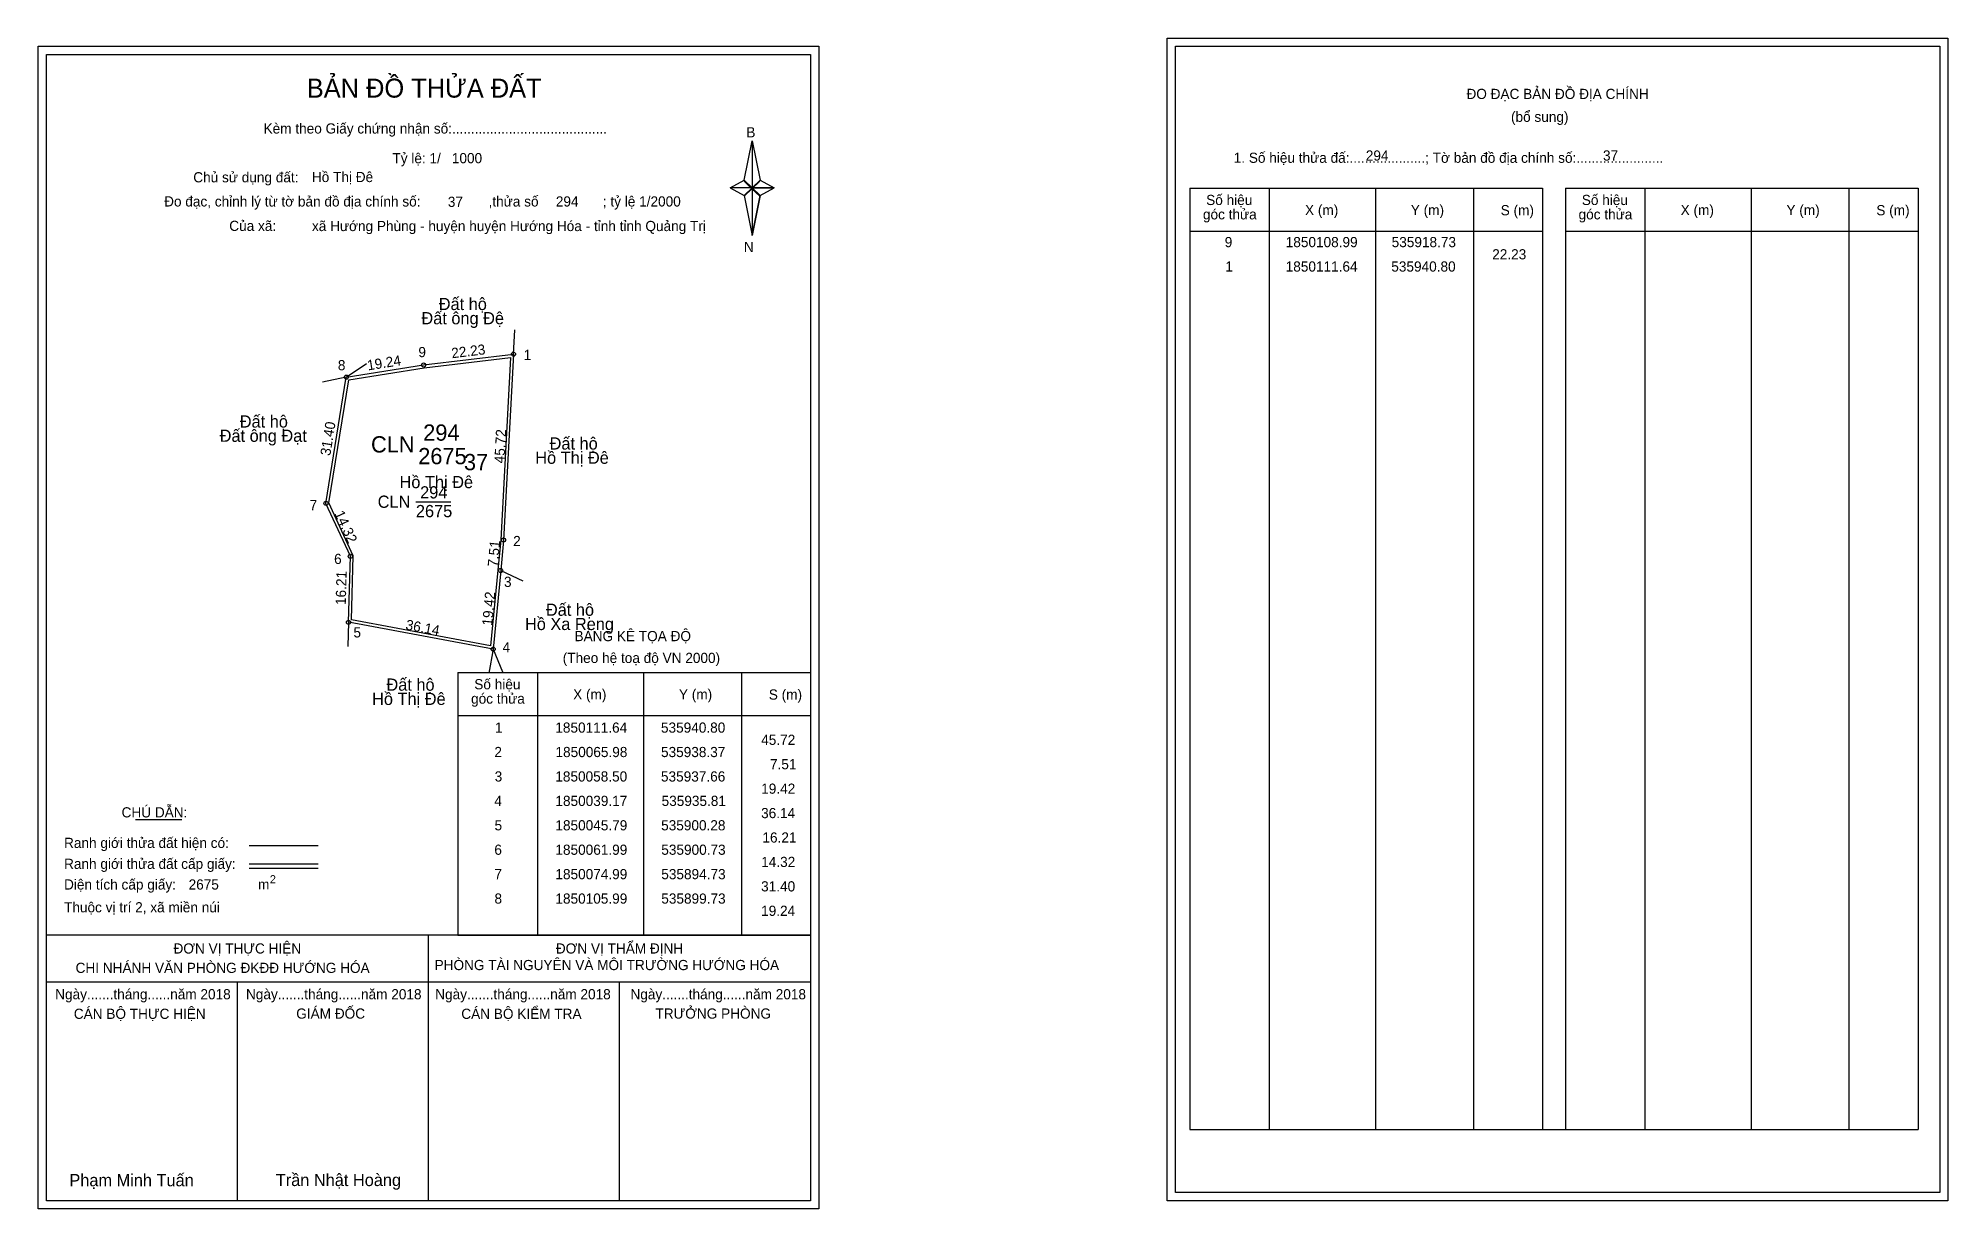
# Model space of a CAD drawing. Extents: x 535824 to 536293, y 1849902 to 1850189.
import ezdxf

# ---------------------------------------------------------------- set-up
doc = ezdxf.new("R2010")
doc.units = 0
for name, color, linetype in [('Level 1', 7, 'Continuous'), ('Level 10', 7, 'Continuous'), ('Level 11', 7, 'Continuous'), ('Level 13', 7, 'Continuous'), ('Level 2', 7, 'Continuous'), ('Level 27', 7, 'Continuous'), ('Level 3', 7, 'Continuous'), ('Level 36', 7, 'Continuous'), ('Level 4', 7, 'Continuous'), ('Level 49', 7, 'Continuous'), ('Level 5', 7, 'Continuous'), ('Level 53', 7, 'Continuous'), ('Level 55', 7, 'Continuous'), ('Level 6', 7, 'Continuous'), ('Level 63', 7, 'Continuous'), ('Level 7', 7, 'Continuous'), ('Level 9', 7, 'Continuous')]:
    doc.layers.add(name, color=color, linetype=linetype)

msp = doc.modelspace()

# ---------------------------------------------------------------- linework, layer by layer
at = {"layer": 'Level 1'}
for p, q in [((535826.06, 1850185.27), (535826.06, 1850185.27)), ((536103.38, 1850187.27), (536103.38, 1850187.27)), ((535997.48, 1850154.39), (535999.45, 1850164.03)), ((535999.45, 1850164.03), (535999.45, 1850152.5)), ((535999.45, 1850164.03), (536001.42, 1850154.39)), ((535994.04, 1850152.5), (535997.48, 1850154.39)), ((535997.48, 1850154.39), (535999.45, 1850152.5)), ((535999.3, 1850152.28), (535997.48, 1850154.17)), ((535999.45, 1850152.5), (535997.48, 1850150.66)), ((535999.3, 1850152.28), (535997.48, 1850150.44)), ((535997.48, 1850150.44), (535999.3, 1850152.28)), ((535997.48, 1850150.66), (535999.45, 1850140.8)), ((536001.27, 1850154.17), (535999.3, 1850152.28)), ((535999.3, 1850152.28), (536001.27, 1850154.17)), ((536001.27, 1850150.44), (535999.3, 1850152.28)), ((536001.42, 1850154.39), (535999.45, 1850152.5)), ((535999.45, 1850152.5), (535999.45, 1850140.8)), ((535999.45, 1850152.5), (536004.86, 1850152.5)), ((535999.45, 1850152.5), (536001.42, 1850150.66)), ((536001.42, 1850150.66), (535999.45, 1850140.8)), ((536001.42, 1850150.66), (536004.86, 1850152.5)), ((536106.92, 1850152.41), (536193.52, 1850152.41)), ((536126.51, 1849921.15), (536126.51, 1850152.41)), ((536152.58, 1849921.15), (536152.58, 1850152.41)), ((536176.55, 1850152.41), (536176.55, 1849921.15)), ((536193.52, 1850152.41), (536193.52, 1849921.15)), ((536199.17, 1850152.41), (536285.78, 1850152.41)), ((536218.76, 1849921.15), (536218.76, 1850152.41)), ((536244.84, 1849921.15), (536244.84, 1850152.41)), ((536268.81, 1850152.41), (536268.81, 1849921.15)), ((536285.78, 1850152.41), (536285.78, 1849921.15)), ((536106.92, 1850141.89), (536193.52, 1850141.89)), ((536199.17, 1850141.89), (536285.78, 1850141.89)), ((535927.16, 1850033.44), (536013.76, 1850033.44)), ((535946.75, 1849968.92), (535946.75, 1850033.44)), ((535972.82, 1849968.92), (535972.82, 1850033.44)), ((535996.79, 1850033.44), (535996.79, 1849968.92)), ((535927.16, 1850022.91), (536013.76, 1850022.91)), ((535847.98, 1849997.33), (535859.38, 1849997.33)), ((535875.84, 1849990.93), (535892.86, 1849990.93)), ((535875.84, 1849986.48), (535892.86, 1849986.48)), ((535875.84, 1849985.39), (535892.86, 1849985.39)), ((535932.89, 1849968.92), (535826.06, 1849968.92)), ((536013.76, 1849968.92), (535908.92, 1849968.92)), ((535919.91, 1849903.69), (535919.91, 1849968.92)), ((535927.16, 1849968.91), (536013.76, 1849968.91)), ((536013.76, 1849957.37), (535826.06, 1849957.37)), ((535872.98, 1849903.69), (535872.98, 1849957.37)), ((535966.83, 1849903.69), (535966.83, 1849957.37)), ((536106.92, 1849921.15), (536285.78, 1849921.15)), ((536013.76, 1849903.69), (536013.76, 1849903.69)), ((536291.08, 1849905.69), (536291.08, 1849905.69))]:
    msp.add_line(p, q, dxfattribs=at)
for points in [[(535997.48, 1850154.39), (535999.45, 1850164.03), (535999.45, 1850152.5)], [(535994.04, 1850152.5), (535997.48, 1850150.66), (535999.45, 1850152.5)], [(535999.45, 1850152.5), (536001.42, 1850154.39), (536004.86, 1850152.5)], [(535999.45, 1850152.5), (535999.45, 1850140.8), (536001.42, 1850150.66)]]:
    msp.add_lwpolyline(points, close=True, dxfattribs=at)
at = {"layer": 'Level 10'}
msp.add_line((535940.8, 1850111.64), (535938.37, 1850065.98), dxfattribs=at)
for points in [[(535937.66, 1850058.5), (535935.81, 1850039.17), (535900.28, 1850045.79), (535900.73, 1850061.99), (535894.73, 1850074.99), (535899.73, 1850105.99), (535918.73, 1850108.99), (535940.8, 1850111.64), (535938.37, 1850065.98)], [(535936.96, 1850058.57), (535935.19, 1850040), (535901, 1850046.37), (535901.43, 1850062.13), (535895.46, 1850075.09), (535900.34, 1850105.38), (535918.83, 1850108.3), (535940.06, 1850110.85), (535937.67, 1850066.03)]]:
    msp.add_lwpolyline(points, close=True, dxfattribs=at)
at = {"layer": 'Level 11'}
for centre in [(535918.73, 1850108.99), (535940.8, 1850111.64), (535899.73, 1850105.99), (535894.73, 1850074.99), (535938.37, 1850065.98), (535900.73, 1850061.99), (535937.66, 1850058.5), (535937.66, 1850058.5), (535900.28, 1850045.79), (535935.81, 1850039.17)]:
    msp.add_circle(centre, 0.5, dxfattribs=at)
at = {"layer": 'Level 27'}
for p, q in [((535940.8, 1850111.64), (535941.12, 1850117.63)), ((535899.73, 1850105.99), (535904.68, 1850109.38)), ((535899.73, 1850105.99), (535893.85, 1850104.78)), ((535937.66, 1850058.5), (535943.08, 1850055.93)), ((535900.28, 1850045.79), (535900.11, 1850039.79)), ((535935.81, 1850039.17), (535934.71, 1850033.27)), ((535935.81, 1850039.17), (535938.09, 1850033.62))]:
    msp.add_line(p, q, dxfattribs=at)
at = {"layer": 'Level 3'}
for p, q in [((536106.92, 1850152.41), (536106.92, 1849921.15)), ((536199.17, 1850152.41), (536199.17, 1849921.15)), ((535927.16, 1850033.44), (535927.16, 1849968.92))]:
    msp.add_line(p, q, dxfattribs=at)
at = {"layer": 'Level 63'}
for points in [[(536101.39, 1850189.27), (536293.09, 1850189.27), (536293.09, 1849903.69), (536101.39, 1849903.69)], [(535824.06, 1850187.27), (536015.76, 1850187.27), (536015.76, 1849901.69), (535824.06, 1849901.69)], [(535826.06, 1850185.27), (536013.76, 1850185.27), (536013.76, 1849903.69), (535826.06, 1849903.69)], [(536103.39, 1850187.27), (536291.09, 1850187.27), (536291.09, 1849905.69), (536103.39, 1849905.69)]]:
    msp.add_lwpolyline(points, close=True, dxfattribs=at)
at = {"layer": 'Level 9'}
msp.add_line((535916.83, 1850075.4), (535925.41, 1850075.4), dxfattribs=at)

# ---------------------------------------------------------------- texts
at = {"layer": 'Level 1'}
for s, height, p in [('BẢN ĐỒ THỬA ĐẤT', 4.6657, (535890.03, 1850174.67)), ('ĐO ĐẠC BẢN ĐỒ ĐỊA CHÍNH', 2.5, (536174.86, 1850174.33)), ('(bổ sung)', 2.5, (536185.8, 1850168.71)), ('Kèm theo Giấy chứng nhận số:.........................................', 2.5, (535879.41, 1850165.84)), ('B', 2.5, (535997.99, 1850164.9)), ('1. Số hiệu thửa đấ:....................; Tờ bản đồ địa chính số:.......................', 2.5, (536117.69, 1850158.65)), ('Chủ sử dụng đất:', 2.5, (535862.15, 1850153.85)), ('Đo đạc, chỉnh lý từ tờ bản đồ địa chính số:                  ,thửa số                 ; tỷ lệ 1/2000', 2.5, (535854.99, 1850147.92)), ('Số hiệu', 2.5, (536110.93, 1850148.28)), ('Số hiệu', 2.5, (536203.19, 1850148.28)), ('góc thửa', 2.5, (536110.14, 1850144.75)), ('X (m)', 2.5, (536135.21, 1850145.81)), ('Y (m)', 2.5, (536161.19, 1850145.81)), ('S (m)', 2.5, (536183.27, 1850145.76)), ('góc thửa', 2.5, (536202.4, 1850144.75)), ('X (m)', 2.5, (536227.47, 1850145.81)), ('Y (m)', 2.5, (536253.45, 1850145.81)), ('S (m)', 2.5, (536275.53, 1850145.76)), ('Của xã:', 2.5, (535870.99, 1850141.92)), ('N', 2.5, (535997.39, 1850136.73)), ('BẢNG KÊ TỌA ĐỘ', 2.5, (535955.79, 1850041.14)), ('(Theo hệ toạ độ VN 2000)', 2.5, (535952.89, 1850035.78)), ('góc thửa', 2.5, (535930.38, 1850025.78)), ('Số hiệu', 2.5, (535931.17, 1850029.31)), ('X (m)', 2.5, (535955.45, 1850026.83)), ('Y (m)', 2.5, (535981.43, 1850026.83)), ('S (m)', 2.5, (536003.51, 1850026.78)), ('CHÚ DẪN:', 2.5, (535844.54, 1849997.84)), ('Ranh giới thửa đất hiện có:', 2.5, (535830.41, 1849990.34)), ('Ranh giới thửa đất cấp giấy:', 2.5, (535830.41, 1849985.2)), ('Diện tích cấp giấy:', 2.5, (535830.41, 1849980.12)), ('m', 2.5, (535878.06, 1849980.14)), ('2', 2, (535880.96, 1849981.65)), ('Thuộc vị trí 2, xã miền núi', 2.5, (535830.41, 1849974.52)), ('ĐƠN VỊ THỰC HIỆN', 2.5, (535857.29, 1849964.4)), ('ĐƠN VỊ THẨM ĐỊNH', 2.5, (535951.2, 1849964.4)), ('CHI NHÁNH VĂN PHÒNG ĐKĐĐ HƯỚNG HÓA', 2.5, (535833.25, 1849959.64)), ('PHÒNG TÀI NGUYÊN VÀ MÔI TRƯỜNG HƯỚNG HÓA', 2.5, (535921.42, 1849960.33)), ('Ngày.......tháng......năm 2018', 2.5, (535828.23, 1849953.16)), ('Ngày.......tháng......năm 2018', 2.5, (535875.1, 1849953.16)), ('Ngày.......tháng......năm 2018', 2.5, (535921.57, 1849953.16)), ('Ngày.......tháng......năm 2018', 2.5, (535969.53, 1849953.16)), ('CÁN BỘ THỰC HIỆN', 2.5, (535832.81, 1849948.35)), ('GIÁM ĐỐC', 2.5, (535887.44, 1849948.41)), ('CÁN BỘ KIỂM TRA', 2.5, (535927.98, 1849948.35)), ('TRƯỞNG PHÒNG', 2.5, (535975.67, 1849948.41)), ('Phạm Minh Tuấn', 3, (535831.72, 1849907.23)), ('Trần Nhật Hoàng', 3, (535882.41, 1849907.28))]:
    msp.add_text(s, height=height, dxfattribs=at).set_placement(p)
at = {"layer": 'Level 11'}
msp.add_text('Tỷ lệ: 1/', height=2.5, dxfattribs=at).set_placement((535911.07, 1850158.53))
at = {"layer": 'Level 13'}
for s, p in [('CLN', (535907.44, 1850073.9)), ('294', (535917.87, 1850076.2)), ('2675', (535916.83, 1850071.6))]:
    msp.add_text(s, height=3, dxfattribs=at).set_placement(p)
at = {"layer": 'Level 2'}
msp.add_text('Hồ Thị Đê', height=3, dxfattribs=at).set_placement((535912.81, 1850078.73))
at = {"layer": 'Level 3'}
msp.add_text('CLN ', height=4, dxfattribs=at).set_placement((535905.8, 1850087.49))
at = {"layer": 'Level 36'}
for s, p in [('Đất ông Đệ', (535918.18, 1850118.98)), ('Đất hộ', (535922.44, 1850122.48)), ('Đất hộ', (535873.57, 1850093.61)), ('Đất ông Đạt', (535868.63, 1850090.11)), ('Đất hộ', (535949.67, 1850088.21)), ('Hồ Thị Đê', (535946.15, 1850084.71)), ('Hồ Xa Reng', (535943.62, 1850043.87)), ('Đất hộ', (535948.76, 1850047.37)), ('Hồ Thị Đê', (535906.07, 1850025.47)), ('Đất hộ', (535909.59, 1850028.97))]:
    msp.add_text(s, height=3, dxfattribs=at).set_placement(p)
at = {"layer": 'Level 4'}
msp.add_text('294', height=4, dxfattribs=at).set_placement((535918.62, 1850090.38))
at = {"layer": 'Level 49'}
for s, rotation, p in [('22.23', 6.8469, (535925.7, 1850110.63)), ('19.24', 8.9726, (535905.06, 1850107.64)), ('31.40', 80.8377, (535895.79, 1850086.58)), ('45.72', 86.9536, (535938.57, 1850084.78)), ('14.32', 294.7751, (535896.75, 1850072.53)), ('7.51', 84.5777, (535936.93, 1850059.32)), ('16.21', 88.4089, (535899.6, 1850049.99)), ('19.42', 84.5331, (535935.55, 1850044.85)), ('36.14', 349.4456, (535914.17, 1850044.02))]:
    msp.add_text(s, height=2.5, rotation=rotation, dxfattribs=at).set_placement(p)
at = {"layer": 'Level 5'}
msp.add_text('2675', height=4, dxfattribs=at).set_placement((535917.4, 1850084.6))
at = {"layer": 'Level 53'}
for s, p in [('9', (536115.49, 1850137.93)), ('1850108.99', (536130.47, 1850137.93)), ('535918.73', (536156.49, 1850137.93)), ('22.23', (536181.18, 1850134.93)), ('1', (536115.64, 1850131.93)), ('1850111.64', (536130.46, 1850131.93)), ('535940.80', (536156.4, 1850131.93)), ('1', (535936.25, 1850018.66)), ('1850111.64', (535951.07, 1850018.66)), ('535940.80', (535977.02, 1850018.66)), ('2', (535936.1, 1850012.66)), ('1850065.98', (535951.11, 1850012.66)), ('535938.37', (535977.03, 1850012.66)), ('45.72', (536001.64, 1850015.66)), ('7.51', (536003.79, 1850009.66)), ('3', (535936.18, 1850006.66)), ('1850058.50', (535951.07, 1850006.66)), ('535937.66', (535977.02, 1850006.66)), ('19.42', (536001.64, 1850003.66)), ('4', (535936.09, 1850000.66)), ('1850039.17', (535951.09, 1850000.66)), ('535935.81', (535977.18, 1850000.66)), ('36.14', (536001.62, 1849997.66)), ('5', (535936.15, 1849994.66)), ('1850045.79', (535951.09, 1849994.66)), ('535900.28', (535977.06, 1849994.66)), ('6', (535936.1, 1849988.66)), ('1850061.99', (535951.09, 1849988.66)), ('535900.73', (535977.1, 1849988.66)), ('16.21', (536001.94, 1849991.66)), ('14.32', (536001.64, 1849985.66)), ('7', (535936.11, 1849982.66)), ('1850074.99', (535951.09, 1849982.66)), ('535894.73', (535977.1, 1849982.66)), ('31.40', (536001.62, 1849979.66)), ('8', (535936.13, 1849976.66)), ('1850105.99', (535951.09, 1849976.66)), ('535899.73', (535977.1, 1849976.66)), ('19.24', (536001.62, 1849973.66))]:
    msp.add_text(s, height=2.5, dxfattribs=at).set_placement(p)
at = {"layer": 'Level 55'}
for s, height, p in [('9', 0.4, (535918.59, 1850108.99)), ('0', 0.11, (535918.69, 1850108.88)), ('0', 0.11, (535918.69, 1850108.88)), ('260', 0.11, (535940.68, 1850111.53)), ('1', 0.4, (535940.69, 1850111.64)), ('0', 0.11, (535940.76, 1850111.53)), ('0', 0.11, (535940.76, 1850111.53)), ('8', 0.4, (535899.6, 1850105.99)), ('0', 0.11, (535899.69, 1850105.88)), ('0', 0.11, (535899.69, 1850105.88)), ('0', 0.11, (535899.69, 1850105.88)), ('0', 0.11, (535899.69, 1850105.88)), ('7', 0.4, (535894.6, 1850074.99)), ('0', 0.11, (535894.69, 1850074.88)), ('0', 0.11, (535894.69, 1850074.88)), ('2', 0.4, (535938.23, 1850065.98)), ('260', 0.11, (535938.25, 1850065.87)), ('6', 0.4, (535900.59, 1850061.99)), ('0', 0.11, (535900.69, 1850061.88)), ('0', 0.11, (535900.69, 1850061.88)), ('260', 0.11, (535937.54, 1850058.39)), ('3', 0.4, (535937.54, 1850058.5)), ('0', 0.11, (535937.62, 1850058.39)), ('5', 0.4, (535900.15, 1850045.79)), ('259', 0.11, (535900.16, 1850045.68)), ('0', 0.11, (535900.24, 1850045.68)), ('0', 0.11, (535900.24, 1850045.68)), ('4', 0.4, (535935.67, 1850039.17)), ('259', 0.11, (535935.69, 1850039.06)), ('0', 0.11, (535935.77, 1850039.06))]:
    msp.add_text(s, height=height, dxfattribs=at).set_placement(p)
at = {"layer": 'Level 6'}
for s, p in [('1000', (535925.66, 1850158.55)), ('294', (536150.14, 1850159.19)), ('37', (536208.39, 1850159.21)), ('Hồ Thị Đê', (535891.28, 1850153.92)), ('37', (535924.67, 1850147.83)), ('294', (535951.2, 1850147.91)), ('xã Hướng Phùng - huyện huyện Hướng Hóa - tỉnh tỉnh Quảng Trị', (535891.3, 1850141.88)), ('2675', (535861, 1849980.12))]:
    msp.add_text(s, height=2.5, dxfattribs=at).set_placement(p)
at = {"layer": 'Level 7'}
msp.add_text('37', height=4, dxfattribs=at).set_placement((535928.63, 1850083.14))
at = {"layer": 'Level 9'}
for s, p in [('9', (535917.44, 1850110.91)), ('8', (535897.66, 1850107.69)), ('1', (535943.3, 1850110.22)), ('7', (535890.72, 1850073.31)), ('2', (535940.71, 1850064.49)), ('6', (535896.74, 1850060.1)), ('3', (535938.47, 1850054.47)), ('5', (535901.49, 1850042.05)), ('4', (535938.12, 1850038.39))]:
    msp.add_text(s, height=2.5, dxfattribs=at).set_placement(p)

doc.saveas('drawing.dxf')
